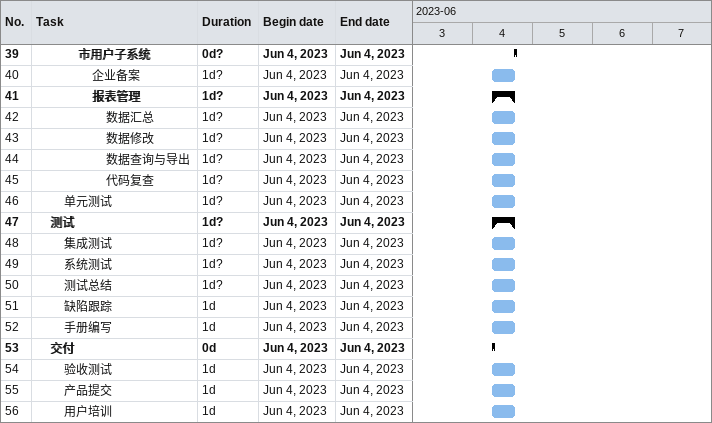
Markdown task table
| ID | Level | Task | Duration | Start | Finish |
|---|---|---|---|---|---|
| 39 | 4 | **市用户子系统** | 0d? | 2023-06-04 | 2023-06-04 |
| 40 | 5 | 企业备案 | 1d? | 2023-06-04 | 2023-06-04 |
| 41 | 5 | **报表管理** | 1d? | 2023-06-04 | 2023-06-04 |
| 42 | 6 | 数据汇总 | 1d? | 2023-06-04 | 2023-06-04 |
| 43 | 6 | 数据修改 | 1d? | 2023-06-04 | 2023-06-04 |
| 44 | 6 | 数据查询与导出 | 1d? | 2023-06-04 | 2023-06-04 |
| 45 | 6 | 代码复查 | 1d? | 2023-06-04 | 2023-06-04 |
| 46 | 3 | 单元测试 | 1d? | 2023-06-04 | 2023-06-04 |
| 47 | 2 | **测试** | 1d? | 2023-06-04 | 2023-06-04 |
| 48 | 3 | 集成测试 | 1d? | 2023-06-04 | 2023-06-04 |
| 49 | 3 | 系统测试 | 1d? | 2023-06-04 | 2023-06-04 |
| 50 | 3 | 测试总结 | 1d? | 2023-06-04 | 2023-06-04 |
| 51 | 3 | 缺陷跟踪 | 1d | 2023-06-04 | 2023-06-04 |
| 52 | 3 | 手册编写 | 1d | 2023-06-04 | 2023-06-04 |
| 53 | 2 | **交付** | 0d | 2023-06-04 | 2023-06-04 |
| 54 | 3 | 验收测试 | 1d | 2023-06-04 | 2023-06-04 |
| 55 | 3 | 产品提交 | 1d | 2023-06-04 | 2023-06-04 |
| 56 | 3 | 用户培训 | 1d | 2023-06-04 | 2023-06-04 |
